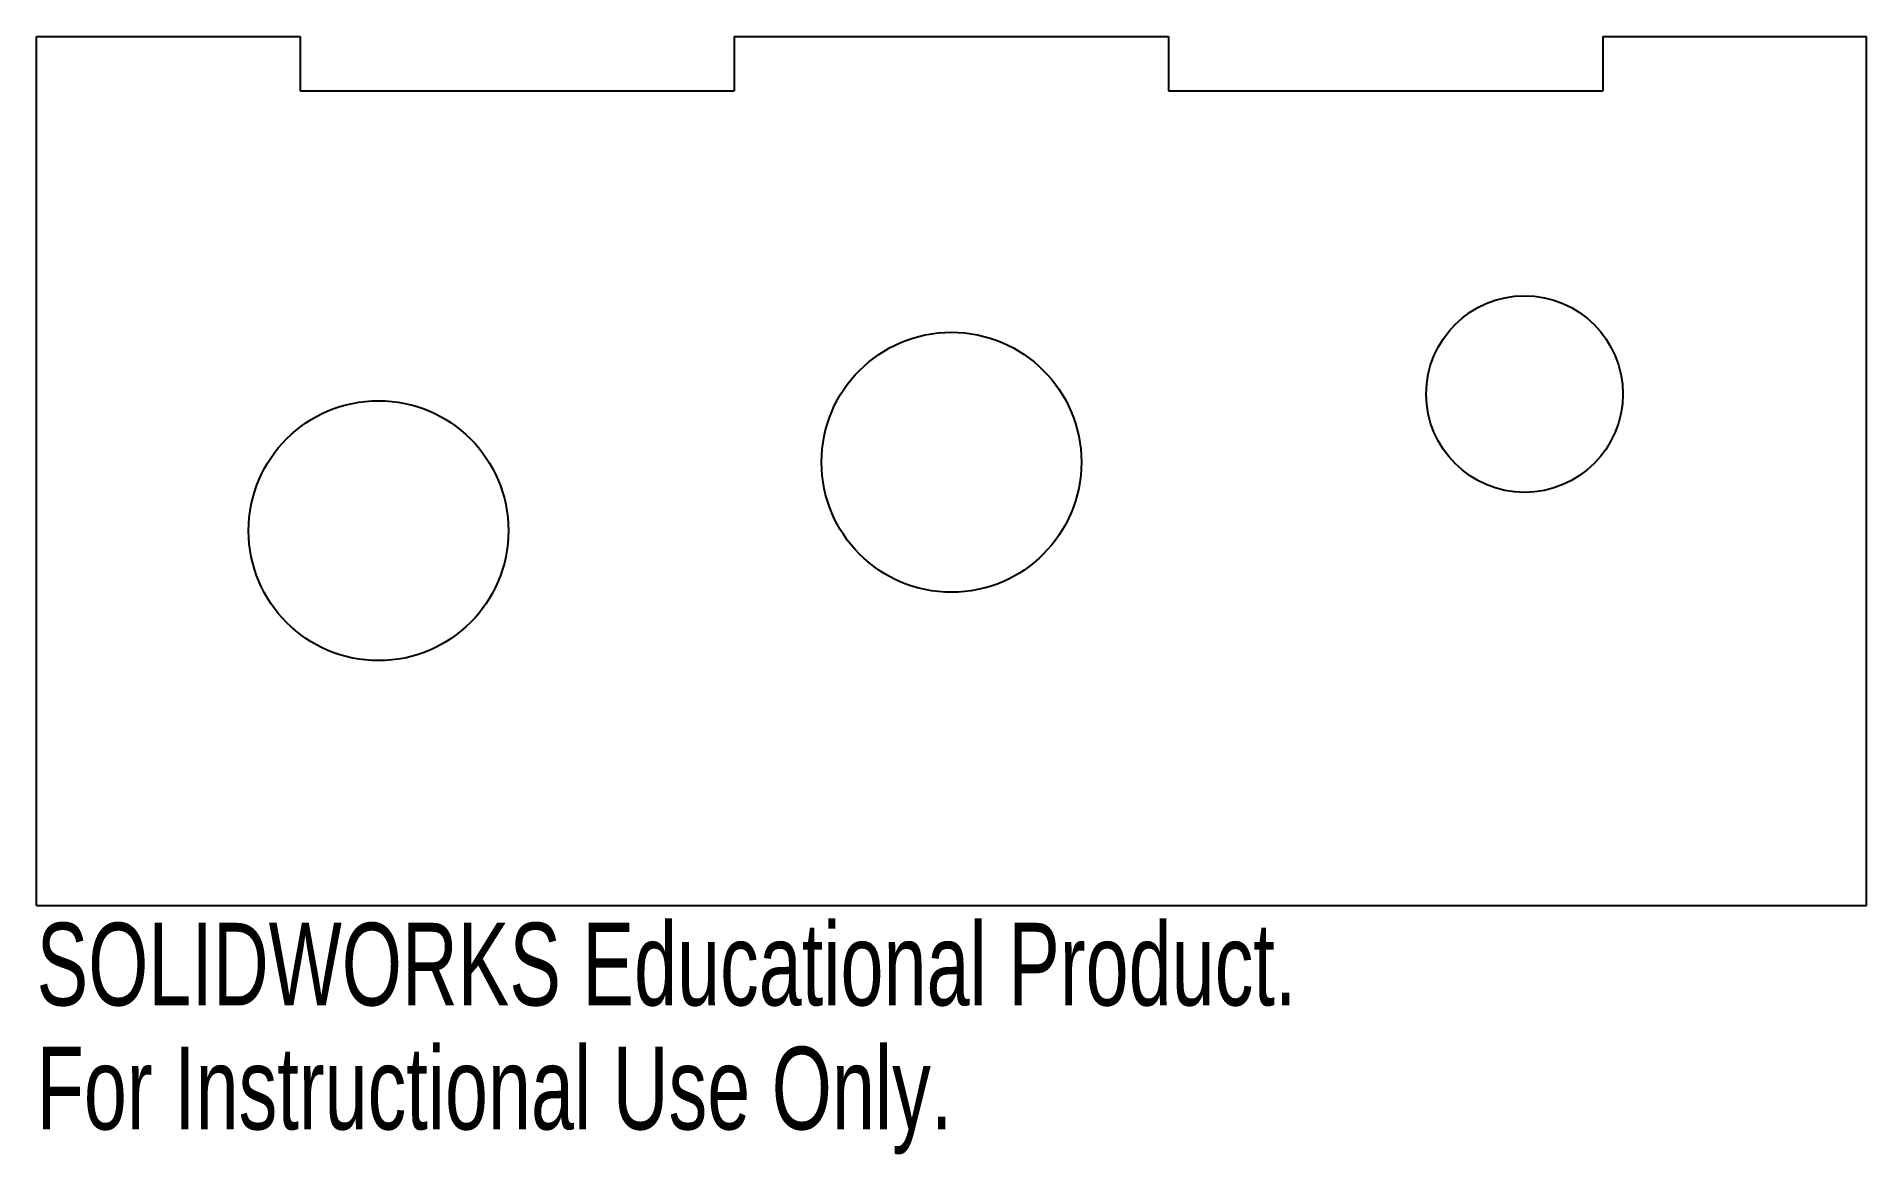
# Model space of a CAD drawing. Header units: millimetres. Extents: x 0 to 107, y -15 to 51.
import ezdxf

# ---------------------------------------------------------------- set-up
doc = ezdxf.new("R2010")
doc.units = ezdxf.units.MM
doc.styles.add('SLDTEXTSTYLE0', font='TXT', dxfattribs={"width": 0.7})

msp = doc.modelspace()

# ---------------------------------------------------------------- linework, layer by layer
at = {"color": 7, "linetype": 'Continuous', "lineweight": 25}
for p, q in [((0, 50.8), (15.41, 50.8)), ((0, 0), (0, 50.8)), ((15.41, 50.8), (15.41, 47.62)), ((40.81, 50.8), (66.21, 50.8)), ((40.81, 50.8), (40.81, 47.62)), ((66.21, 50.8), (66.21, 47.62)), ((91.61, 50.8), (107.03, 50.8)), ((91.61, 50.8), (91.61, 47.62)), ((107.03, 0), (107.03, 50.8)), ((15.41, 47.62), (40.81, 47.62)), ((66.21, 47.62), (91.61, 47.62)), ((0, 0), (107.03, 0))]:
    msp.add_line(p, q, dxfattribs=at)
for centre, radius in [((87.03, 29.9), 5.75), ((53.51, 25.91), 7.6), ((20, 21.91), 7.6)]:
    msp.add_circle(centre, radius, dxfattribs=at)

# ---------------------------------------------------------------- texts
at = {"color": 7, "linetype": 'Continuous', "char_height": 4.8336, "attachment_point": 1, "style": 'SLDTEXTSTYLE0'}
for s, insert in [('SOLIDWORKS Educational Product.', (0, -1.02)), ('For Instructional Use Only.', (0, -8.27))]:
    msp.add_mtext(s, dxfattribs=dict(at, insert=insert))

doc.saveas('drawing.dxf')
